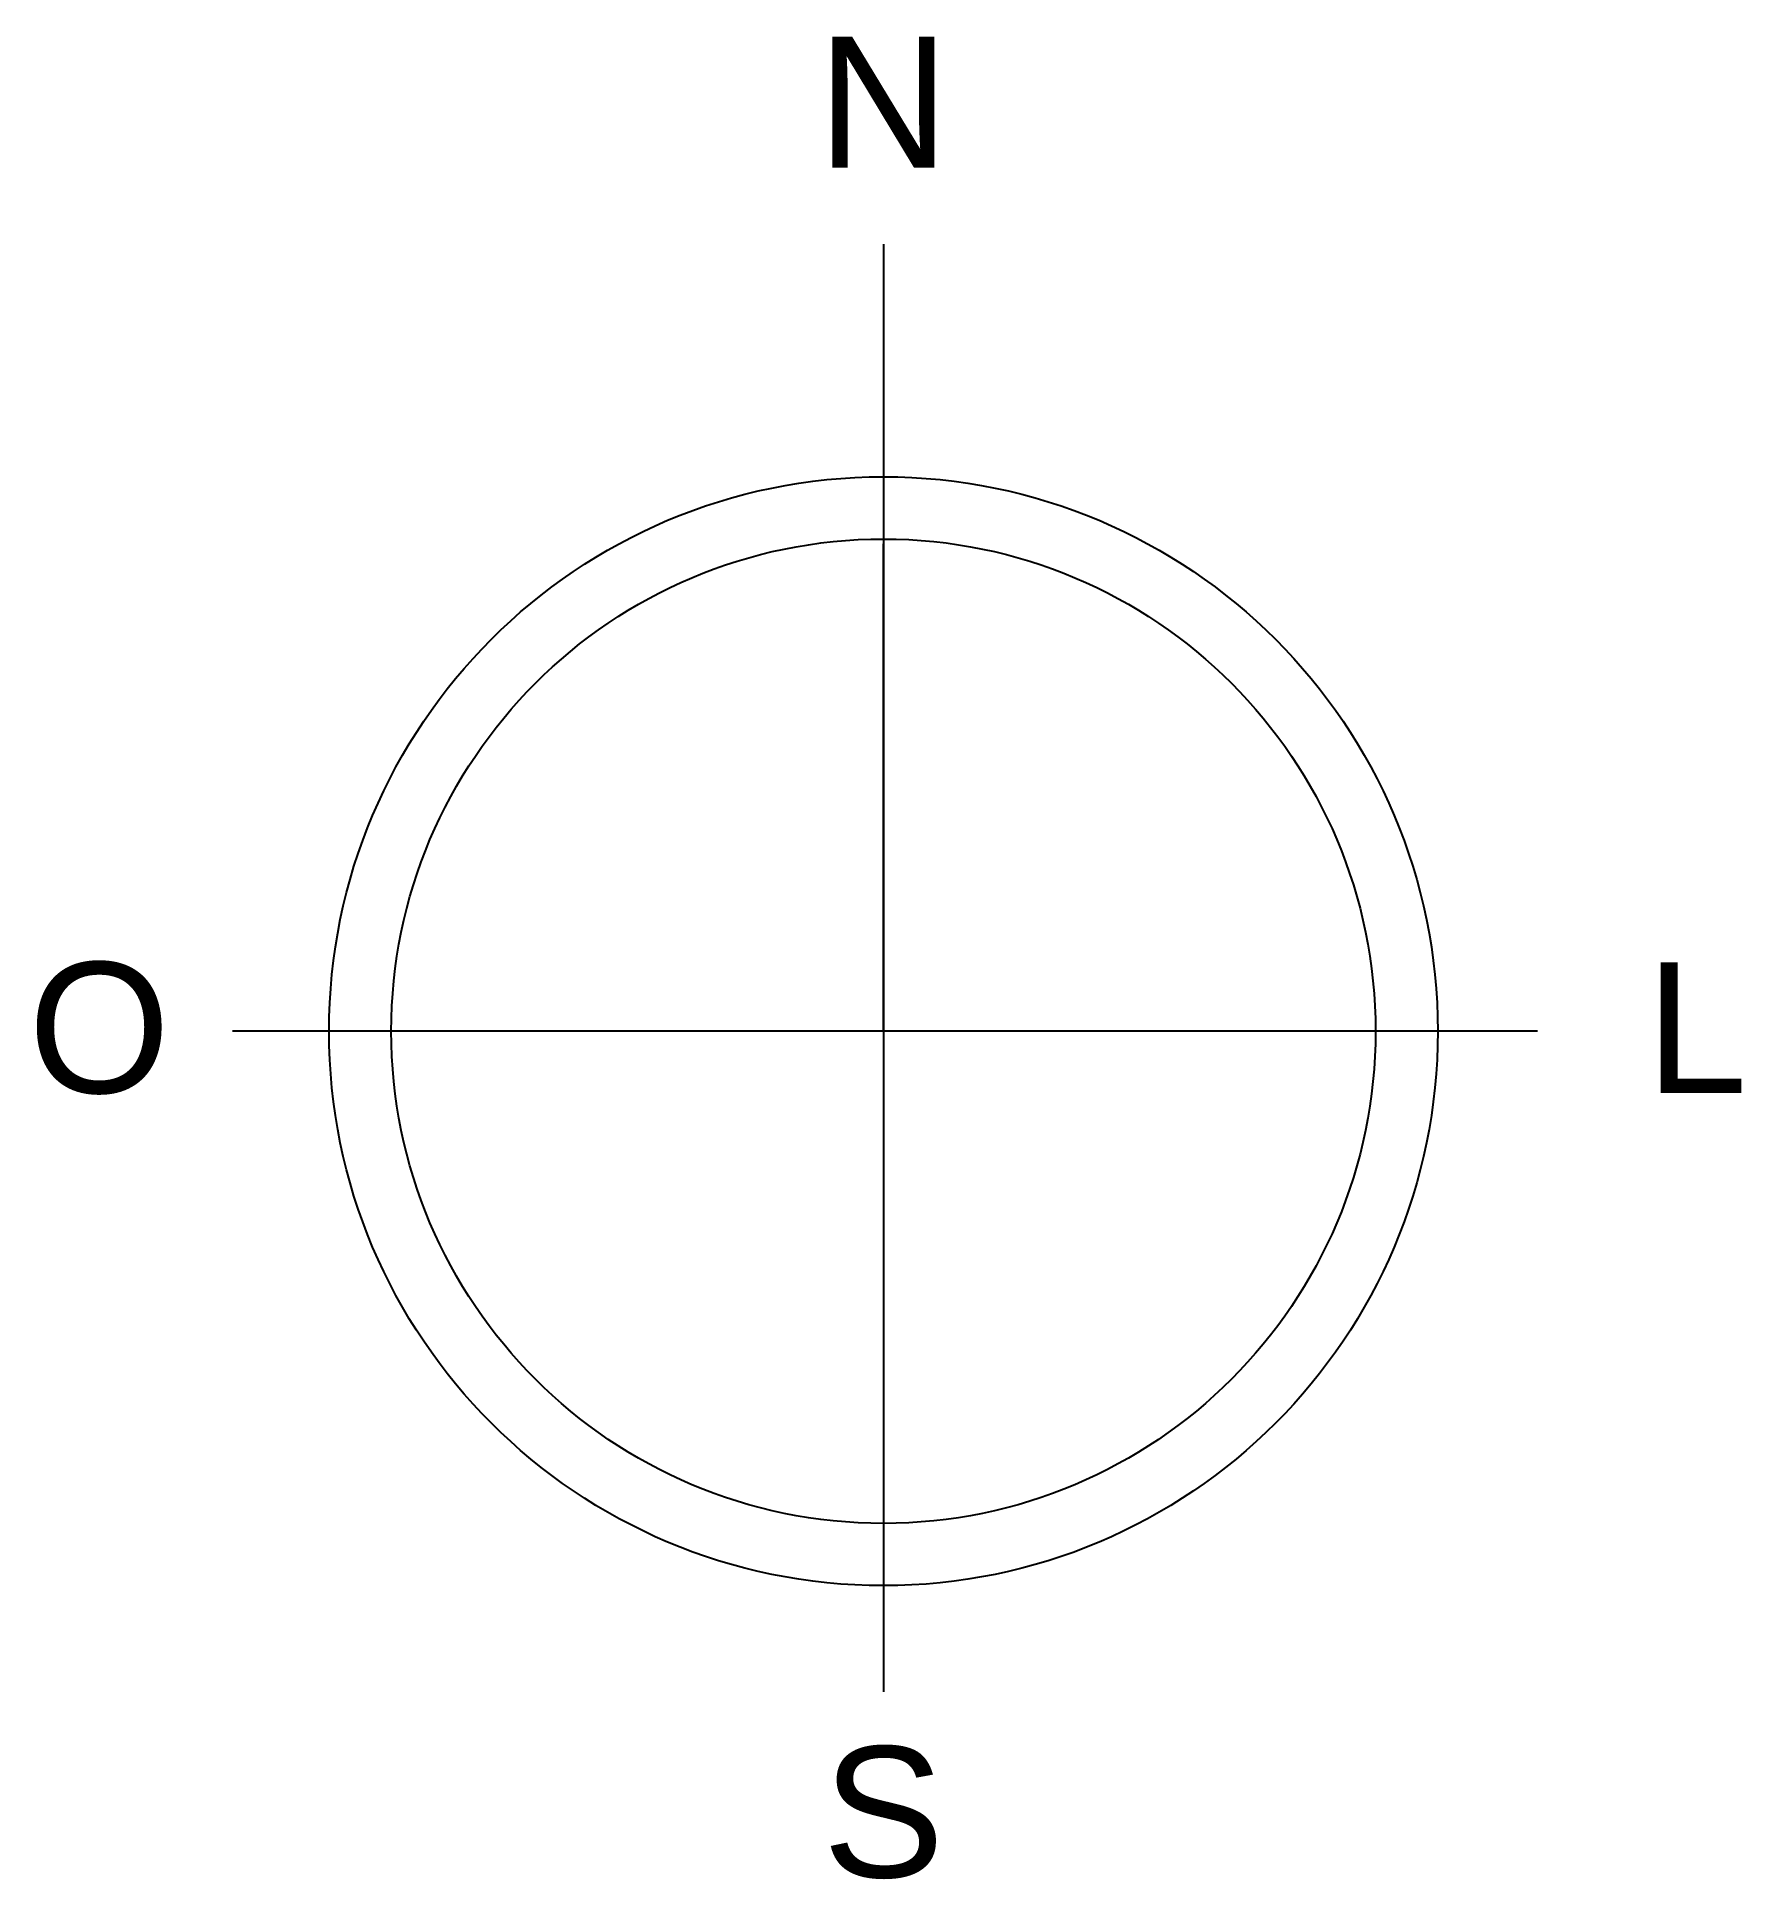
# Model space of a CAD drawing. Header units: millimetres. Extents: x 1174.96 to 1176.52, y -1304.59 to -1302.9.
import ezdxf
from ezdxf.enums import TextEntityAlignment as Align

# ---------------------------------------------------------------- set-up
doc = ezdxf.new("R2010")
doc.units = ezdxf.units.MM
doc.header["$LTSCALE"] = 10
doc.layers.add('Símbolos_Gráficos', color=1, linetype='Continuous')
doc.styles.add('FOLHA_ARIAL', font='ARIAL.TTF')

msp = doc.modelspace()

# ---------------------------------------------------------------- linework, layer by layer
at = {"layer": 'Símbolos_Gráficos', "color": 5}
for p, q in [((1175.7347, -1303.0916), (1175.7347, -1304.4194)), ((1175.7347, -1303.8134), (1175.7347, -1303.3664)), ((1176.3347, -1303.8134), (1175.1377, -1303.8134)), ((1175.7347, -1303.8134), (1175.7347, -1303.8134))]:
    msp.add_line(p, q, dxfattribs=at)
at = {"layer": 'Símbolos_Gráficos', "color": 2}
for radius in [0.5085, 0.4514]:
    msp.add_circle((1175.7347, -1303.8134), radius, dxfattribs=at)

# ---------------------------------------------------------------- texts
at = {"layer": 'Símbolos_Gráficos', "color": 3, "style": 'FOLHA_ARIAL'}
for s, p in [('N', (1175.7347, -1303.0214)), ('O', (1175.0154, -1303.8701)), ('L', (1176.4805, -1303.8701)), ('S', (1175.7347, -1304.5894))]:
    msp.add_text(s, height=0.12, dxfattribs=at).set_placement(p, align=Align.CENTER)

doc.saveas('drawing.dxf')
